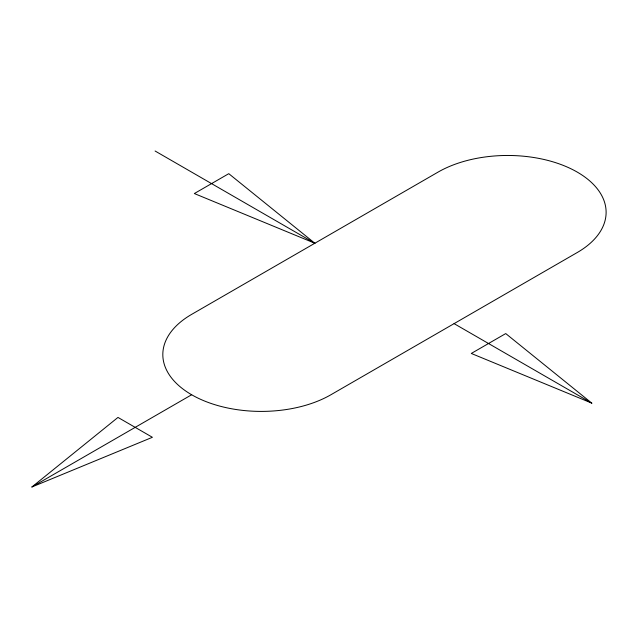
<?xml version="1.0" encoding="UTF-8"?>
<svg xmlns="http://www.w3.org/2000/svg" width="638" height="638" viewBox="0 0 638 638"><rect width="100%" height="100%" fill="white"/><g stroke="black" fill="none" stroke-linecap="round" stroke-linejoin="round"><path stroke-width="0.96" d="M31.9 486.993L117.974 417.419L152.402 437.293L31.9 486.993L191.655 394.755A98.459 56.846 0 0 0 330.899 394.755L577.278 252.504A98.459 56.846 0 0 0 577.278 172.116A98.459 56.846 0 0 0 438.043 172.116L191.655 314.367A98.459 56.846 0 0 0 191.655 394.755M314.845 243.245L194.343 193.545L228.771 173.672L314.845 243.245L155.09 151.007M591.809 403.144L471.299 353.452L505.735 333.57L591.809 403.144L454.089 323.633"/></g></svg>
